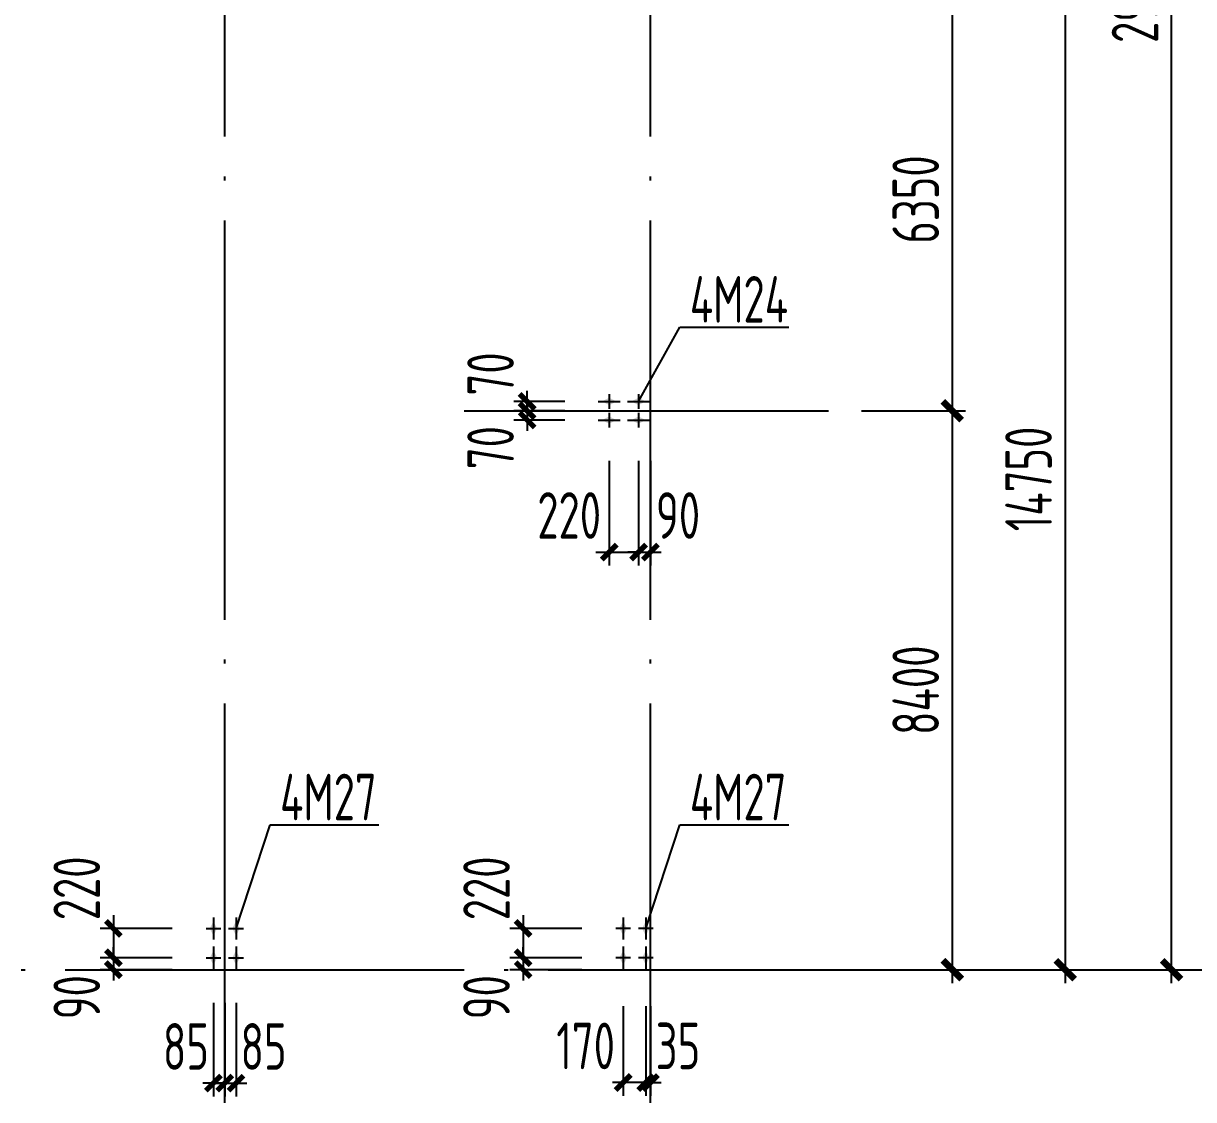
# Model space of a CAD drawing. Extents: x -3102990 to -851544, y -5293060 to -2540151.
# Drawn here: x -2042910 to -2034115, y -2657067 to -2648980 of the extents above; entities that cross this region are included whole.
import ezdxf

# ---------------------------------------------------------------- set-up
doc = ezdxf.new("R2010")
doc.units = 0
doc.header["$LTSCALE"] = 1000
doc.header["$PDMODE"] = 1
doc.linetypes.add('DOTE', pattern=[2.42, 2, -0.2, 0.02, -0.2])
doc.layers.get('0').update_dxf_attribs({"linetype": 'CONTINUOUS'})
doc.layers.get('Defpoints').update_dxf_attribs({"linetype": 'CONTINUOUS'})
for name, color, linetype in [('AXIS', 253, 'DOTE'), ('COLU', 7, 'CONTINUOUS'), ('DIM', 3, 'CONTINUOUS'), ('NUM', 7, 'CONTINUOUS'), ('TEXT', 7, 'CONTINUOUS'), ('THIN', 7, 'CONTINUOUS')]:
    doc.layers.add(name, color=color, linetype=linetype)
doc.styles.add('TSSD_Dimension', font='tssdeng.shx', dxfattribs={"width": 0.7, "bigfont": 'Hztxt.shx'})
doc.styles.add('TSSD_Rein', font='Tssdeng.shx', dxfattribs={"width": 0.75, "bigfont": 'hztxt.shx'})
doc.dimstyles.new('TSSD_100_100$0', dxfattribs={"dimtxt": 350, "dimasz": 80, "dimexe": 100, "dimexo": 250, "dimgap": 100, "dimtad": 1, "dimdec": 0, "dimzin": 0, "dimdsep": 46, "dimtxsty": 'TSSD_Dimension', "dimblk": 'ARCHTICK', "dimcen": 0, "dimdle": 100, "dimclrd": 3, "dimclre": 3, "dimclrt": 7, "dimadec": 0, "dimazin": 0, "dimtfac": 1, "dimtdec": 0, "dimtix": 1, "dimtmove": 2, "dimatfit": 3, "dimldrblk": 'ARCHTICK', "dimfxl": 100, "dimtolj": 1, "dimtzin": 0, "dimarcsym": 0})
doc.dimstyles.new('TSSD_200_100', dxfattribs={"dimtxt": 350, "dimasz": 100, "dimexe": 100, "dimexo": 250, "dimgap": 100, "dimtad": 1, "dimdec": 0, "dimlfac": 2, "dimzin": 0, "dimdsep": 46, "dimtxsty": 'TSSD_Dimension', "dimblk": 'ARCHTICK', "dimcen": 0, "dimdle": 100, "dimclrt": 7, "dimadec": 0, "dimazin": 0, "dimtfac": 1, "dimtdec": 0, "dimtix": 1, "dimtmove": 2, "dimatfit": 3, "dimfxl": 1, "dimtolj": 1, "dimtzin": 0, "dimarcsym": 0})

# ---------------------------------------------------------------- blocks, each defined once
blk = doc.blocks.new('_ArchTick')
at = {"color": 0, "const_width": 0.5}
blk.add_lwpolyline([(-0.707, -0.707), (0.707, 0.707)], dxfattribs=at)
blk = doc.blocks.new('*D920')
at = {"layer": 'Defpoints', "color": 0, "ltscale": 1.5}
for p in [(-2037196.8, -2648715.5), (-2037196.8, -2656090.5), (-2035079.9, -2656090.5)]:
    blk.add_point(p, dxfattribs=at)
at = {"layer": 'DIM', "color": 0, "lineweight": -2, "ltscale": 1.5}
for p, q in [((-2035079.9, -2648615.5), (-2035079.9, -2656190.5)), ((-2036946.8, -2648715.5), (-2034979.9, -2648715.5)), ((-2036946.8, -2656090.5), (-2034979.9, -2656090.5))]:
    blk.add_line(p, q, dxfattribs=at)
at = {"layer": 'DIM', "color": 0, "lineweight": -2, "ltscale": 1.5, "xscale": 100, "yscale": 100, "zscale": 100}
for p, rotation in [((-2035079.9, -2648715.5), 90), ((-2035079.9, -2656090.5), 270)]:
    blk.add_blockref('_ArchTick', p, dxfattribs=dict(at, rotation=rotation))
at = {"layer": 'DIM', "color": 7, "ltscale": 1.5, "insert": (-2035354.9, -2652403), "char_height": 350, "attachment_point": 5, "rotation": 90, "style": 'TSSD_Dimension'}
blk.add_mtext('\\A1;14750', dxfattribs=at)
blk = doc.blocks.new('*D921')
at = {"layer": 'Defpoints', "color": 0, "ltscale": 1.5}
for p in [(-2037196.8, -2641340.5), (-2034279.9, -2641340.5), (-2037196.8, -2656090.5)]:
    blk.add_point(p, dxfattribs=at)
at = {"layer": 'DIM', "color": 0, "lineweight": -2, "ltscale": 1.5}
for p, q in [((-2034279.9, -2656190.5), (-2034279.9, -2641240.5)), ((-2036946.8, -2641340.5), (-2034179.9, -2641340.5)), ((-2036946.8, -2656090.5), (-2034179.9, -2656090.5))]:
    blk.add_line(p, q, dxfattribs=at)
at = {"layer": 'DIM', "color": 0, "lineweight": -2, "ltscale": 1.5, "xscale": 100, "yscale": 100, "zscale": 100}
for p, rotation in [((-2034279.9, -2641340.5), 90), ((-2034279.9, -2656090.5), 270)]:
    blk.add_blockref('_ArchTick', p, dxfattribs=dict(at, rotation=rotation))
at = {"layer": 'DIM', "color": 7, "ltscale": 1.5, "insert": (-2034554.9, -2648715.5), "char_height": 350, "attachment_point": 5, "rotation": 90, "style": 'TSSD_Dimension'}
blk.add_mtext('\\A1;29500', dxfattribs=at)
blk = doc.blocks.new('A$C21E01B0F')
at = {"layer": 'THIN'}
for p, q in [((18, 241), (18, -299)), ((-162, -29), (198, -29))]:
    blk.add_line(p, q, dxfattribs=at)
blk.add_solid([(18, 151), (108, -29), (-72, -29), (18, -209)], dxfattribs=at)
blk = doc.blocks.new('*D1071')
at = {"layer": 'Defpoints', "color": 0, "ltscale": 1.5}
for p in [(-2041481.8, -2656090.5), (-2041396.8, -2656090.5), (-2041396.8, -2656942.6)]:
    blk.add_point(p, dxfattribs=at)
at = {"layer": 'DIM', "color": 3, "lineweight": -2, "ltscale": 1.5}
for p, q in [((-2041481.8, -2656340.5), (-2041481.8, -2657042.6)), ((-2041396.8, -2656340.5), (-2041396.8, -2657042.6)), ((-2041481.8, -2656942.6), (-2041561.8, -2656942.6)), ((-2041481.8, -2656942.6), (-2041396.8, -2656942.6)), ((-2041396.8, -2656942.6), (-2041316.8, -2656942.6))]:
    blk.add_line(p, q, dxfattribs=at)
at = {"layer": 'DIM', "color": 3, "lineweight": -2, "ltscale": 1.5, "xscale": 80, "yscale": 80, "zscale": 80}
blk.add_blockref('_ArchTick', (-2041481.8, -2656942.6), dxfattribs=at)
at = {"layer": 'DIM', "color": 3, "lineweight": -2, "ltscale": 1.5, "xscale": 80, "yscale": 80, "zscale": 80, "rotation": 180}
blk.add_blockref('_ArchTick', (-2041396.8, -2656942.6), dxfattribs=at)
at = {"layer": 'DIM', "color": 7, "ltscale": 1.5, "insert": (-2041688.6, -2656667.6), "char_height": 350, "attachment_point": 5, "style": 'TSSD_Dimension'}
blk.add_mtext('\\A1;85', dxfattribs=at)
blk = doc.blocks.new('*D1072')
at = {"layer": 'Defpoints', "color": 0, "ltscale": 1.5}
for p in [(-2041396.8, -2656090.5), (-2041311.8, -2656090.5), (-2041311.8, -2656942.6)]:
    blk.add_point(p, dxfattribs=at)
at = {"layer": 'DIM', "color": 3, "lineweight": -2, "ltscale": 1.5}
for p, q in [((-2041396.8, -2656340.5), (-2041396.8, -2657042.6)), ((-2041311.8, -2656340.5), (-2041311.8, -2657042.6)), ((-2041396.8, -2656942.6), (-2041476.8, -2656942.6)), ((-2041396.8, -2656942.6), (-2041311.8, -2656942.6)), ((-2041311.8, -2656942.6), (-2041231.8, -2656942.6))]:
    blk.add_line(p, q, dxfattribs=at)
at = {"layer": 'DIM', "color": 3, "lineweight": -2, "ltscale": 1.5, "xscale": 80, "yscale": 80, "zscale": 80}
blk.add_blockref('_ArchTick', (-2041396.8, -2656942.6), dxfattribs=at)
at = {"layer": 'DIM', "color": 3, "lineweight": -2, "ltscale": 1.5, "xscale": 80, "yscale": 80, "zscale": 80, "rotation": 180}
blk.add_blockref('_ArchTick', (-2041311.8, -2656942.6), dxfattribs=at)
at = {"layer": 'DIM', "color": 7, "ltscale": 1.5, "insert": (-2041104.9, -2656667.6), "char_height": 350, "attachment_point": 5, "style": 'TSSD_Dimension'}
blk.add_mtext('\\A1;85', dxfattribs=at)
blk = doc.blocks.new('*D1073')
at = {"layer": 'Defpoints', "color": 0, "ltscale": 1.5}
for p in [(-2041541.8, -2655780.5), (-2042233.9, -2656000.5), (-2041541.8, -2656000.5)]:
    blk.add_point(p, dxfattribs=at)
at = {"layer": 'DIM', "color": 3, "lineweight": -2, "ltscale": 1.5}
for p, q in [((-2042233.9, -2655680.5), (-2042233.9, -2656100.5)), ((-2041791.8, -2655780.5), (-2042333.9, -2655780.5)), ((-2041791.8, -2656000.5), (-2042333.9, -2656000.5))]:
    blk.add_line(p, q, dxfattribs=at)
at = {"layer": 'DIM', "color": 3, "lineweight": -2, "ltscale": 1.5, "xscale": 80, "yscale": 80, "zscale": 80}
for p, rotation in [((-2042233.9, -2655780.5), 90), ((-2042233.9, -2656000.5), 270)]:
    blk.add_blockref('_ArchTick', p, dxfattribs=dict(at, rotation=rotation))
at = {"layer": 'DIM', "color": 7, "ltscale": 1.5, "insert": (-2042508.9, -2655479.4), "char_height": 350, "attachment_point": 5, "rotation": 90, "style": 'TSSD_Dimension'}
blk.add_mtext('\\A1;220', dxfattribs=at)
blk = doc.blocks.new('*D1074')
at = {"layer": 'Defpoints', "color": 0, "ltscale": 1.5}
for p in [(-2041541.8, -2656000.5), (-2042233.9, -2656090.5), (-2041541.8, -2656090.5)]:
    blk.add_point(p, dxfattribs=at)
at = {"layer": 'DIM', "color": 3, "lineweight": -2, "ltscale": 1.5}
for p, q in [((-2042233.9, -2656000.5), (-2042233.9, -2655920.5)), ((-2041791.8, -2656000.5), (-2042333.9, -2656000.5)), ((-2042233.9, -2656000.5), (-2042233.9, -2656090.5)), ((-2041791.8, -2656090.5), (-2042333.9, -2656090.5)), ((-2042233.9, -2656090.5), (-2042233.9, -2656170.5))]:
    blk.add_line(p, q, dxfattribs=at)
at = {"layer": 'DIM', "color": 3, "lineweight": -2, "ltscale": 1.5, "xscale": 80, "yscale": 80, "zscale": 80}
for p, rotation in [((-2042233.9, -2656000.5), 270), ((-2042233.9, -2656090.5), 90)]:
    blk.add_blockref('_ArchTick', p, dxfattribs=dict(at, rotation=rotation))
at = {"layer": 'DIM', "color": 7, "ltscale": 1.5, "insert": (-2042508.9, -2656297.4), "char_height": 350, "attachment_point": 5, "rotation": 90, "style": 'TSSD_Dimension'}
blk.add_mtext('\\A1;90', dxfattribs=at)
blk = doc.blocks.new('*D1079')
at = {"layer": 'Defpoints', "color": 0, "ltscale": 1.5}
for p in [(-2038231.8, -2656115.5), (-2038196.8, -2656115.5), (-2038231.8, -2656938.4)]:
    blk.add_point(p, dxfattribs=at)
at = {"layer": 'DIM', "color": 3, "lineweight": -2, "ltscale": 1.5}
for p, q in [((-2038231.8, -2656365.5), (-2038231.8, -2657038.4)), ((-2038196.8, -2656365.5), (-2038196.8, -2657038.4)), ((-2038231.8, -2656938.4), (-2038311.8, -2656938.4)), ((-2038196.8, -2656938.4), (-2038231.8, -2656938.4)), ((-2038196.8, -2656938.4), (-2038116.8, -2656938.4))]:
    blk.add_line(p, q, dxfattribs=at)
at = {"layer": 'DIM', "color": 3, "lineweight": -2, "ltscale": 1.5, "xscale": 80, "yscale": 80, "zscale": 80}
blk.add_blockref('_ArchTick', (-2038231.8, -2656938.4), dxfattribs=at)
at = {"layer": 'DIM', "color": 3, "lineweight": -2, "ltscale": 1.5, "xscale": 80, "yscale": 80, "zscale": 80, "rotation": 180}
blk.add_blockref('_ArchTick', (-2038196.8, -2656938.4), dxfattribs=at)
at = {"layer": 'DIM', "color": 7, "ltscale": 1.5, "insert": (-2037989.9, -2656663.4), "char_height": 350, "attachment_point": 5, "style": 'TSSD_Dimension'}
blk.add_mtext('\\A1;35', dxfattribs=at)
blk = doc.blocks.new('*D1080')
at = {"layer": 'Defpoints', "color": 0, "ltscale": 1.5}
for p in [(-2038401.8, -2656115.5), (-2038231.8, -2656115.5), (-2038401.8, -2656938.4)]:
    blk.add_point(p, dxfattribs=at)
at = {"layer": 'DIM', "color": 3, "lineweight": -2, "ltscale": 1.5}
for p, q in [((-2038401.8, -2656365.5), (-2038401.8, -2657038.4)), ((-2038231.8, -2656365.5), (-2038231.8, -2657038.4)), ((-2038401.8, -2656938.4), (-2038481.8, -2656938.4)), ((-2038231.8, -2656938.4), (-2038401.8, -2656938.4)), ((-2038231.8, -2656938.4), (-2038151.8, -2656938.4))]:
    blk.add_line(p, q, dxfattribs=at)
at = {"layer": 'DIM', "color": 3, "lineweight": -2, "ltscale": 1.5, "xscale": 80, "yscale": 80, "zscale": 80}
blk.add_blockref('_ArchTick', (-2038401.8, -2656938.4), dxfattribs=at)
at = {"layer": 'DIM', "color": 3, "lineweight": -2, "ltscale": 1.5, "xscale": 80, "yscale": 80, "zscale": 80, "rotation": 180}
blk.add_blockref('_ArchTick', (-2038231.8, -2656938.4), dxfattribs=at)
at = {"layer": 'DIM', "color": 7, "ltscale": 1.5, "insert": (-2038684, -2656663.4), "char_height": 350, "attachment_point": 5, "style": 'TSSD_Dimension'}
blk.add_mtext('\\A1;170', dxfattribs=at)
blk = doc.blocks.new('*D1083')
at = {"layer": 'Defpoints', "color": 0, "ltscale": 1.5}
for p in [(-2038461.8, -2655780.5), (-2039153.9, -2656000.5), (-2038461.8, -2656000.5)]:
    blk.add_point(p, dxfattribs=at)
at = {"layer": 'DIM', "color": 3, "lineweight": -2, "ltscale": 1.5}
for p, q in [((-2039153.9, -2655680.5), (-2039153.9, -2656100.5)), ((-2038711.8, -2655780.5), (-2039253.9, -2655780.5)), ((-2038711.8, -2656000.5), (-2039253.9, -2656000.5))]:
    blk.add_line(p, q, dxfattribs=at)
at = {"layer": 'DIM', "color": 3, "lineweight": -2, "ltscale": 1.5, "xscale": 80, "yscale": 80, "zscale": 80}
for p, rotation in [((-2039153.9, -2655780.5), 90), ((-2039153.9, -2656000.5), 270)]:
    blk.add_blockref('_ArchTick', p, dxfattribs=dict(at, rotation=rotation))
at = {"layer": 'DIM', "color": 7, "ltscale": 1.5, "insert": (-2039428.9, -2655479.4), "char_height": 350, "attachment_point": 5, "rotation": 90, "style": 'TSSD_Dimension'}
blk.add_mtext('\\A1;220', dxfattribs=at)
blk = doc.blocks.new('*D1084')
at = {"layer": 'Defpoints', "color": 0, "ltscale": 1.5}
for p in [(-2038461.8, -2656000.5), (-2039153.9, -2656090.5), (-2038461.8, -2656090.5)]:
    blk.add_point(p, dxfattribs=at)
at = {"layer": 'DIM', "color": 3, "lineweight": -2, "ltscale": 1.5}
for p, q in [((-2039153.9, -2656000.5), (-2039153.9, -2655920.5)), ((-2038711.8, -2656000.5), (-2039253.9, -2656000.5)), ((-2039153.9, -2656000.5), (-2039153.9, -2656090.5)), ((-2038711.8, -2656090.5), (-2039253.9, -2656090.5)), ((-2039153.9, -2656090.5), (-2039153.9, -2656170.5))]:
    blk.add_line(p, q, dxfattribs=at)
at = {"layer": 'DIM', "color": 3, "lineweight": -2, "ltscale": 1.5, "xscale": 80, "yscale": 80, "zscale": 80}
for p, rotation in [((-2039153.9, -2656000.5), 270), ((-2039153.9, -2656090.5), 90)]:
    blk.add_blockref('_ArchTick', p, dxfattribs=dict(at, rotation=rotation))
at = {"layer": 'DIM', "color": 7, "ltscale": 1.5, "insert": (-2039428.9, -2656297.4), "char_height": 350, "attachment_point": 5, "rotation": 90, "style": 'TSSD_Dimension'}
blk.add_mtext('\\A1;90', dxfattribs=at)
blk = doc.blocks.new('*D1192')
at = {"layer": 'Defpoints', "color": 0, "ltscale": 1.5}
for p in [(-2036859.8, -2648715.5), (-2036859.8, -2651890.5), (-2035928, -2651890.5)]:
    blk.add_point(p, dxfattribs=at)
at = {"layer": 'DIM', "color": 0, "lineweight": -2, "ltscale": 1.5}
for p, q in [((-2035928, -2648615.5), (-2035928, -2651990.5)), ((-2036609.8, -2648715.5), (-2035828, -2648715.5)), ((-2036609.8, -2651890.5), (-2035828, -2651890.5))]:
    blk.add_line(p, q, dxfattribs=at)
at = {"layer": 'DIM', "color": 0, "lineweight": -2, "ltscale": 1.5, "xscale": 100, "yscale": 100, "zscale": 100}
for p, rotation in [((-2035928, -2648715.5), 90), ((-2035928, -2651890.5), 270)]:
    blk.add_blockref('_ArchTick', p, dxfattribs=dict(at, rotation=rotation))
at = {"layer": 'DIM', "color": 7, "ltscale": 1.5, "insert": (-2036203, -2650303), "char_height": 350, "attachment_point": 5, "rotation": 90, "style": 'TSSD_Dimension'}
blk.add_mtext('\\A1;6350', dxfattribs=at)
blk = doc.blocks.new('*D1193')
at = {"layer": 'Defpoints', "color": 0, "ltscale": 1.5}
for p in [(-2036859.8, -2651890.5), (-2036859.8, -2656090.5), (-2035928, -2656090.5)]:
    blk.add_point(p, dxfattribs=at)
at = {"layer": 'DIM', "color": 0, "lineweight": -2, "ltscale": 1.5}
for p, q in [((-2035928, -2651790.5), (-2035928, -2656190.5)), ((-2036609.8, -2651890.5), (-2035828, -2651890.5)), ((-2036609.8, -2656090.5), (-2035828, -2656090.5))]:
    blk.add_line(p, q, dxfattribs=at)
at = {"layer": 'DIM', "color": 0, "lineweight": -2, "ltscale": 1.5, "xscale": 100, "yscale": 100, "zscale": 100}
for p, rotation in [((-2035928, -2651890.5), 90), ((-2035928, -2656090.5), 270)]:
    blk.add_blockref('_ArchTick', p, dxfattribs=dict(at, rotation=rotation))
at = {"layer": 'DIM', "color": 7, "ltscale": 1.5, "insert": (-2036203, -2653990.5), "char_height": 350, "attachment_point": 5, "rotation": 90, "style": 'TSSD_Dimension'}
blk.add_mtext('\\A1;8400', dxfattribs=at)
blk = doc.blocks.new('*D1218')
at = {"layer": 'Defpoints', "color": 0, "ltscale": 1.5}
for p in [(-2038506.8, -2652016.1), (-2038286.8, -2652016.1), (-2038286.8, -2652952.5)]:
    blk.add_point(p, dxfattribs=at)
at = {"layer": 'DIM', "color": 3, "lineweight": -2, "ltscale": 1.5}
for p, q in [((-2038506.8, -2652266.1), (-2038506.8, -2653052.5)), ((-2038286.8, -2652266.1), (-2038286.8, -2653052.5)), ((-2038606.8, -2652952.5), (-2038186.8, -2652952.5))]:
    blk.add_line(p, q, dxfattribs=at)
at = {"layer": 'DIM', "color": 3, "lineweight": -2, "ltscale": 1.5, "xscale": 80, "yscale": 80, "zscale": 80, "rotation": 180}
blk.add_blockref('_ArchTick', (-2038506.8, -2652952.5), dxfattribs=at)
at = {"layer": 'DIM', "color": 3, "lineweight": -2, "ltscale": 1.5, "xscale": 80, "yscale": 80, "zscale": 80}
blk.add_blockref('_ArchTick', (-2038286.8, -2652952.5), dxfattribs=at)
at = {"layer": 'DIM', "color": 7, "ltscale": 1.5, "insert": (-2038807.8, -2652677.5), "char_height": 350, "attachment_point": 5, "style": 'TSSD_Dimension'}
blk.add_mtext('\\A1;220', dxfattribs=at)
blk = doc.blocks.new('*D1215')
at = {"layer": 'Defpoints', "color": 0, "ltscale": 1.5}
for p in [(-2038286.8, -2652016.1), (-2038196.8, -2652016.1), (-2038196.8, -2652952.5)]:
    blk.add_point(p, dxfattribs=at)
at = {"layer": 'DIM', "color": 3, "lineweight": -2, "ltscale": 1.5}
for p, q in [((-2038286.8, -2652266.1), (-2038286.8, -2653052.5)), ((-2038196.8, -2652266.1), (-2038196.8, -2653052.5)), ((-2038286.8, -2652952.5), (-2038366.8, -2652952.5)), ((-2038286.8, -2652952.5), (-2038196.8, -2652952.5)), ((-2038196.8, -2652952.5), (-2038116.8, -2652952.5))]:
    blk.add_line(p, q, dxfattribs=at)
at = {"layer": 'DIM', "color": 3, "lineweight": -2, "ltscale": 1.5, "xscale": 80, "yscale": 80, "zscale": 80}
blk.add_blockref('_ArchTick', (-2038286.8, -2652952.5), dxfattribs=at)
at = {"layer": 'DIM', "color": 3, "lineweight": -2, "ltscale": 1.5, "xscale": 80, "yscale": 80, "zscale": 80, "rotation": 180}
blk.add_blockref('_ArchTick', (-2038196.8, -2652952.5), dxfattribs=at)
at = {"layer": 'DIM', "color": 7, "ltscale": 1.5, "insert": (-2037989.9, -2652677.5), "char_height": 350, "attachment_point": 5, "style": 'TSSD_Dimension'}
blk.add_mtext('\\A1;90', dxfattribs=at)
blk = doc.blocks.new('*D1216')
at = {"layer": 'Defpoints', "color": 0, "ltscale": 1.5}
for p in [(-2038590.1, -2651820.5), (-2039123.5, -2651890.5), (-2038590.1, -2651890.5)]:
    blk.add_point(p, dxfattribs=at)
at = {"layer": 'DIM', "color": 3, "lineweight": -2, "ltscale": 1.5}
for p, q in [((-2039123.5, -2651820.5), (-2039123.5, -2651740.5)), ((-2038840.1, -2651820.5), (-2039223.5, -2651820.5)), ((-2039123.5, -2651820.5), (-2039123.5, -2651890.5)), ((-2038840.1, -2651890.5), (-2039223.5, -2651890.5)), ((-2039123.5, -2651890.5), (-2039123.5, -2651970.5))]:
    blk.add_line(p, q, dxfattribs=at)
at = {"layer": 'DIM', "color": 3, "lineweight": -2, "ltscale": 1.5, "xscale": 80, "yscale": 80, "zscale": 80}
for p, rotation in [((-2039123.5, -2651820.5), 270), ((-2039123.5, -2651890.5), 90)]:
    blk.add_blockref('_ArchTick', p, dxfattribs=dict(at, rotation=rotation))
at = {"layer": 'DIM', "color": 7, "ltscale": 1.5, "insert": (-2039398.5, -2651613.6), "char_height": 350, "attachment_point": 5, "rotation": 90, "style": 'TSSD_Dimension'}
blk.add_mtext('\\A1;70', dxfattribs=at)
blk = doc.blocks.new('*D1217')
at = {"layer": 'Defpoints', "color": 0, "ltscale": 1.5}
for p in [(-2038590.1, -2651890.5), (-2039123.5, -2651960.5), (-2038590.1, -2651960.5)]:
    blk.add_point(p, dxfattribs=at)
at = {"layer": 'DIM', "color": 3, "lineweight": -2, "ltscale": 1.5}
for p, q in [((-2039123.5, -2651890.5), (-2039123.5, -2651810.5)), ((-2038840.1, -2651890.5), (-2039223.5, -2651890.5)), ((-2039123.5, -2651890.5), (-2039123.5, -2651960.5)), ((-2038840.1, -2651960.5), (-2039223.5, -2651960.5)), ((-2039123.5, -2651960.5), (-2039123.5, -2652040.5))]:
    blk.add_line(p, q, dxfattribs=at)
at = {"layer": 'DIM', "color": 3, "lineweight": -2, "ltscale": 1.5, "xscale": 80, "yscale": 80, "zscale": 80}
for p, rotation in [((-2039123.5, -2651890.5), 270), ((-2039123.5, -2651960.5), 90)]:
    blk.add_blockref('_ArchTick', p, dxfattribs=dict(at, rotation=rotation))
at = {"layer": 'DIM', "color": 7, "ltscale": 1.5, "insert": (-2039398.5, -2652167.4), "char_height": 350, "attachment_point": 5, "rotation": 90, "style": 'TSSD_Dimension'}
blk.add_mtext('\\A1;70', dxfattribs=at)

msp = doc.modelspace()

# ---------------------------------------------------------------- linework, layer by layer
at = {"layer": 'AXIS', "ltscale": 1.5}
for p, q in [((-2041396.76, -2657090.5), (-2041396.76, -2640340.5)), ((-2038196.76, -2657090.5), (-2038196.76, -2640340.5)), ((-2039596.76, -2651890.5), (-2036859.83, -2651890.5)), ((-2115196.76, -2656090.5), (-2037196.76, -2656090.5))]:
    msp.add_line(p, q, dxfattribs=at)
at = {"layer": 'NUM'}
for p, q in [((-2038286.76, -2651820.5), (-2037975.44, -2651263.16, 6.24)), ((-2037975.44, -2651263.16, 6.24), (-2037157.37, -2651263.16, 6.24)), ((-2041311.76, -2655780.5, 4.8), (-2041055.44, -2655003.05, 4.8)), ((-2041055.44, -2655003.05, 4.8), (-2040237.37, -2655003.05, 4.8)), ((-2038231.76, -2655780.5), (-2037975.44, -2655003.05)), ((-2037975.44, -2655003.05), (-2037157.37, -2655003.05))]:
    msp.add_line(p, q, dxfattribs=at)
at = {"layer": 'NUM', "ltscale": 1.5}
msp.add_line((-2037196.76, -2656090.5), (-2033879.87, -2656090.5), dxfattribs=at)

# ---------------------------------------------------------------- block references
at = {"layer": 'COLU', "lineweight": 5, "xscale": -0.308699999935925, "yscale": 0.3087000008672476, "rotation": 90}
for p, zscale in [((-2038515.7, -2651814.98, 4.8), 0.3086999999999998), ((-2038295.7, -2651814.98), 0.3087), ((-2038515.7, -2651954.98), 0.3087), ((-2038295.7, -2651954.98), 0.3087)]:
    msp.add_blockref('A$C21E01B0F', p, dxfattribs=dict(at, zscale=zscale))
at = {"layer": 'COLU', "lineweight": 5, "yscale": 0.3087000005180016}
for p, xscale, zscale in [((-2041487.28, -2655771.56), 0.3087000000523403, 0.3086999999999999), ((-2041317.28, -2655771.56, 4.8), 0.3087000000523403, 0.3086999999999998), ((-2038396.24, -2655771.56, 4.8), -0.308699999935925, 0.3086999999999998), ((-2038226.24, -2655771.56), -0.308699999935925, 0.3086999999999999), ((-2041487.28, -2655991.56), 0.3087000000523403, 0.3086999999999999), ((-2041317.28, -2655991.56, 1.44), 0.3087000000523403, 0.3086999999999998), ((-2038396.24, -2655991.56, 1.44), -0.308699999935925, 0.3086999999999998), ((-2038226.24, -2655991.56), -0.308699999935925, 0.3086999999999999)]:
    msp.add_blockref('A$C21E01B0F', p, dxfattribs=dict(at, xscale=xscale, zscale=zscale))

# ---------------------------------------------------------------- texts
at = {"layer": 'TEXT', "style": 'TSSD_Rein', "width": 0.7}
for s, p in [('4M24', (-2037901.26, -2651228.15, 6.24)), ('4M27', (-2040981.26, -2654968.04, 4.8)), ('4M27', (-2037901.26, -2654968.04))]:
    msp.add_text(s, height=350, dxfattribs=at).set_placement(p)

# ---------------------------------------------------------------- dimensions: what is measured, and where the dimension line sits
at = {"layer": 'DIM', "ltscale": 1.5}
for base, p1, p2, angle, picture, middle in [((-2034279.87, -2641340.5), (-2037196.76, -2656090.5), (-2037196.76, -2641340.5), 270, '*D921', (-2034554.87, -2648715.5)), ((-2035079.87, -2656090.5), (-2037196.76, -2648715.5), (-2037196.76, -2656090.5), 270, '*D920', (-2035354.87, -2652403)), ((-2035928.02, -2651890.5), (-2036859.83, -2648715.5), (-2036859.83, -2651890.5), 90, '*D1192', (-2036203.02, -2650303)), ((-2035928.02, -2656090.5), (-2036859.83, -2651890.5), (-2036859.83, -2656090.5), 90, '*D1193', (-2036203.02, -2653990.5))]:
    dim = msp.add_linear_dim(base=base, p1=p1, p2=p2, angle=angle, dimstyle='TSSD_200_100', dxfattribs=at)
    dim.commit()
    dim.dimension.update_dxf_attribs({"geometry": picture, "text_midpoint": middle})
for base, p1, p2, angle, picture, middle in [((-2039123.48, -2651890.5), (-2038590.11, -2651820.5), (-2038590.11, -2651890.5), 90, '*D1216', (-2039398.48, -2651613.64)), ((-2039123.48, -2651960.5), (-2038590.11, -2651890.5), (-2038590.11, -2651960.5), 90, '*D1217', (-2039398.48, -2652167.36)), ((-2042233.88, -2656000.5), (-2041541.76, -2655780.5), (-2041541.76, -2656000.5), 90, '*D1073', (-2042508.88, -2655479.41)), ((-2039153.88, -2656000.5, -4.8), (-2038461.76, -2655780.5, -4.8), (-2038461.76, -2656000.5, -4.8), 90, '*D1083', (-2039428.88, -2655479.41, -4.8)), ((-2042233.88, -2656090.5), (-2041541.76, -2656000.5), (-2041541.76, -2656090.5), 90, '*D1074', (-2042508.88, -2656297.36)), ((-2039153.88, -2656090.5, -4.8), (-2038461.76, -2656000.5, -4.8), (-2038461.76, -2656090.5, -4.8), 90, '*D1084', (-2039428.88, -2656297.36, -4.8)), ((-2038401.76, -2656938.43), (-2038231.76, -2656115.5), (-2038401.76, -2656115.5), 180, '*D1080', (-2038684, -2656663.43)), ((-2038231.76, -2656938.43), (-2038196.76, -2656115.5), (-2038231.76, -2656115.5), 180, '*D1079', (-2037989.9, -2656663.43))]:
    dim = msp.add_linear_dim(base=base, p1=p1, p2=p2, angle=angle, dimstyle='TSSD_100_100$0', dxfattribs=at)
    dim.commit()
    dim.dimension.update_dxf_attribs({"geometry": picture, "text_midpoint": middle, "dimtype": 160})
for base, p1, p2, picture, middle in [((-2038286.76, -2652952.53), (-2038506.76, -2652016.06), (-2038286.76, -2652016.06), '*D1218', (-2038807.85, -2652677.53)), ((-2038196.76, -2652952.53), (-2038286.76, -2652016.06), (-2038196.76, -2652016.06), '*D1215', (-2037989.9, -2652677.53)), ((-2041396.76, -2656942.6), (-2041481.76, -2656090.5), (-2041396.76, -2656090.5), '*D1071', (-2041688.62, -2656667.6)), ((-2041311.76, -2656942.6), (-2041396.76, -2656090.5), (-2041311.76, -2656090.5), '*D1072', (-2041104.9, -2656667.6))]:
    dim = msp.add_linear_dim(base=base, p1=p1, p2=p2, dimstyle='TSSD_100_100$0', dxfattribs=at)
    dim.commit()
    dim.dimension.update_dxf_attribs({"geometry": picture, "text_midpoint": middle, "dimtype": 160})

doc.saveas('drawing.dxf')
